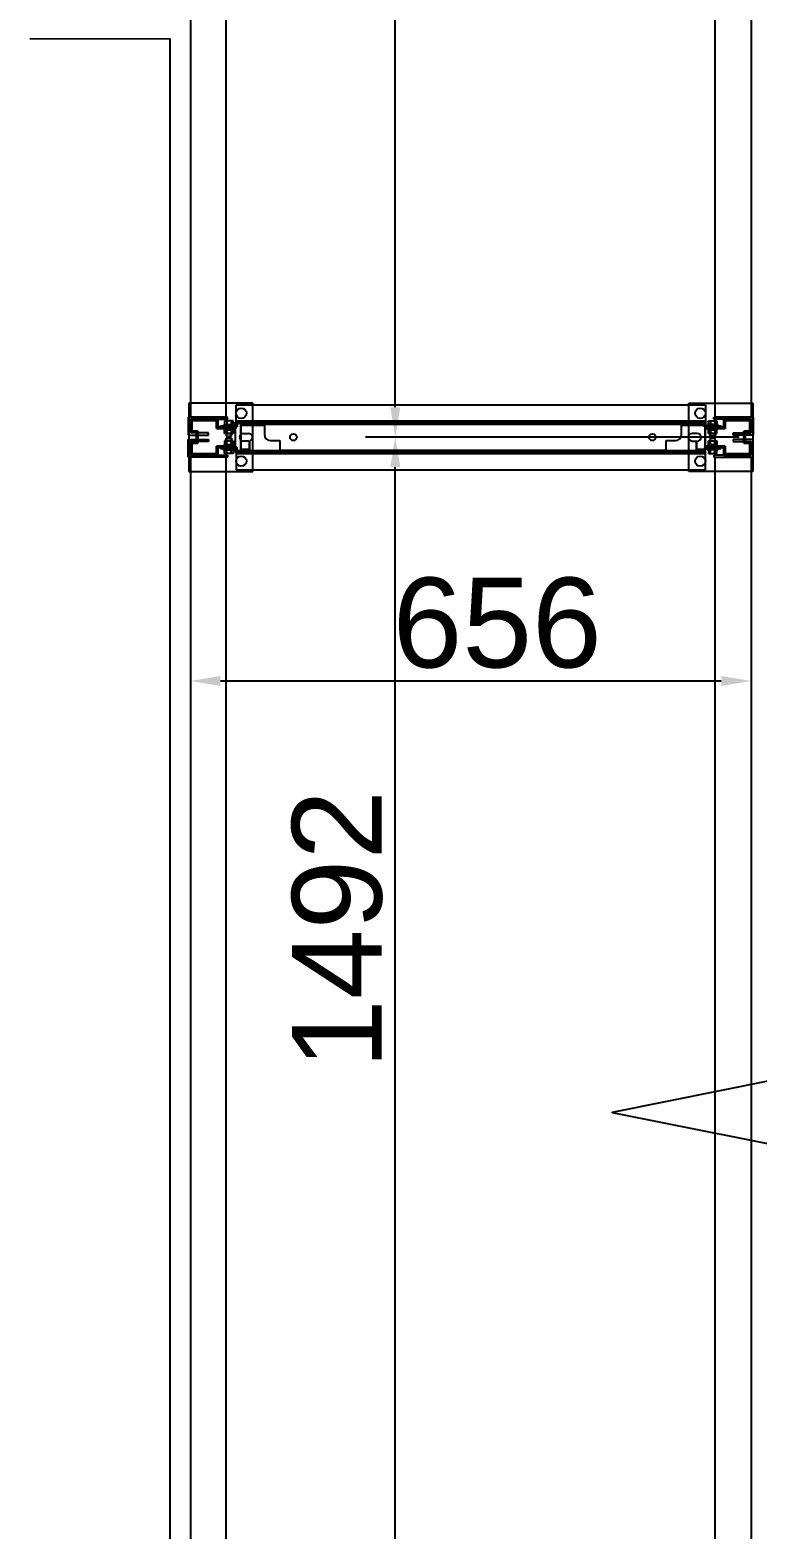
# Model space of a CAD drawing. Header units: millimetres. Extents: x 15382 to 37298, y 7351 to 31127.
# Drawn here: x 22967 to 23818, y 22858 to 24612 of the extents above; entities that cross this region are included whole.
import ezdxf

# ---------------------------------------------------------------- set-up
doc = ezdxf.new("R2010")
doc.units = ezdxf.units.MM
for name, color, linetype in [('01', 7, 'Continuous'), ('02', 3, 'Continuous'), ('03', 6, 'Continuous'), ('04', 30, 'Continuous'), ('05', 12, 'Continuous'), ('544-1', 40, 'Continuous'), ('M40', 3, 'Continuous'), ('M6', 7, 'Continuous'), ('動線', 6, 'Continuous'), ('標的物', 1, 'Continuous'), ('標註', 252, 'Continuous')]:
    doc.layers.add(name, color=color, linetype=linetype)
doc.styles.get("Standard").update_dxf_attribs({"font": 'arial.ttf'})
doc.dimstyles.new('ISO-25', dxfattribs={"dimtxt": 2.5, "dimasz": 2.5, "dimexe": 1.25, "dimexo": 0.625, "dimtad": 1, "dimtxsty": 'Standard', "dimcen": 2.5, "dimadec": 0, "dimazin": 0, "dimtfac": 1, "dimtmove": 0, "dimatfit": 3, "dimfxl": 1, "dimarcsym": 0})

# ---------------------------------------------------------------- blocks, each defined once
blk = doc.blocks.new('*D619')
at = {"layer": 'Defpoints', "color": 0, "transparency": 16777216}
for p in [(23394.6, 25627.7), (23803.9, 25627.7), (23803.9, 24135.7)]:
    blk.add_point(p, dxfattribs=at)
at = {"layer": '標註', "color": 0, "lineweight": -2, "transparency": 16777216}
for p, q in [((23796.9, 25627.7), (23359.6, 25627.7)), ((23394.6, 24170.7), (23394.6, 25592.7)), ((23796.9, 24135.7), (23359.6, 24135.7))]:
    blk.add_line(p, q, dxfattribs=at)
at = {"layer": '標註', "color": 0, "transparency": 16777216}
for points in [[(23388.7, 25592.7), (23400.4, 25592.7), (23394.6, 25627.7)], [(23388.7, 24170.7), (23400.4, 24170.7), (23394.6, 24135.7)]]:
    blk.add_solid(points, dxfattribs=at)
at = {"layer": '標註', "color": 0, "transparency": 16777216, "insert": (23326.9, 25052.2), "char_height": 105, "attachment_point": 5, "rotation": 90}
blk.add_mtext('1492', dxfattribs=at)
blk = doc.blocks.new('*D657')
at = {"layer": 'Defpoints', "color": 0, "transparency": 16777216}
for p in [(23394.6, 24135.7), (23803.9, 24135.7), (23803.9, 22643.7)]:
    blk.add_point(p, dxfattribs=at)
at = {"layer": '標註', "color": 0, "lineweight": -2, "transparency": 16777216}
for p, q in [((23796.9, 24135.7), (23359.6, 24135.7)), ((23394.6, 22678.7), (23394.6, 24100.7)), ((23796.9, 22643.7), (23359.6, 22643.7))]:
    blk.add_line(p, q, dxfattribs=at)
at = {"layer": '標註', "color": 0, "transparency": 16777216}
for points in [[(23388.7, 24100.7), (23400.4, 24100.7), (23394.6, 24135.7)], [(23388.7, 22678.7), (23400.4, 22678.7), (23394.6, 22643.7)]]:
    blk.add_solid(points, dxfattribs=at)
at = {"layer": '標註', "color": 0, "transparency": 16777216, "insert": (23326.9, 23560.2), "char_height": 105, "attachment_point": 5, "rotation": 90}
blk.add_mtext('1492', dxfattribs=at)
blk = doc.blocks.new('*D675')
at = {"layer": 'Defpoints', "color": 0, "transparency": 16777216}
for p in [(23154.9, 24077.7), (23810.9, 24077.7), (23810.9, 23850.7)]:
    blk.add_point(p, dxfattribs=at)
at = {"layer": '標註', "color": 0, "lineweight": -2, "transparency": 16777216}
for p, q in [((23154.9, 24070.7), (23154.9, 23815.7)), ((23810.9, 24070.7), (23810.9, 23815.7)), ((23189.9, 23850.7), (23775.9, 23850.7))]:
    blk.add_line(p, q, dxfattribs=at)
at = {"layer": '標註', "color": 0, "transparency": 16777216}
for points in [[(23189.9, 23856.5), (23189.9, 23844.9), (23154.9, 23850.7)], [(23775.9, 23856.5), (23775.9, 23844.9), (23810.9, 23850.7)]]:
    blk.add_solid(points, dxfattribs=at)
at = {"layer": '標註', "color": 0, "transparency": 16777216, "insert": (23513.8, 23918.3), "char_height": 105, "attachment_point": 5}
blk.add_mtext('656', dxfattribs=at)

msp = doc.modelspace()

# ---------------------------------------------------------------- linework, layer by layer
at = {"layer": '01'}
for p, q in [((23207.397, 24151.664), (23207.397, 24153.264)), ((23207.397, 24153.264), (23757.398, 24153.264)), ((23757.398, 24151.664), (23207.397, 24151.664)), ((23207.397, 24151.664), (23207.397, 24119.664)), ((23757.398, 24153.264), (23757.398, 24151.664)), ((23212.397, 24135.664), (23212.397, 24135.664)), ((23216.897, 24140.164), (23222.897, 24140.164)), ((23222.897, 24131.164), (23216.897, 24131.164)), ((23227.397, 24135.664), (23227.397, 24135.664)), ((23737.398, 24135.664), (23737.398, 24135.664)), ((23747.898, 24140.164), (23741.898, 24140.164)), ((23741.898, 24131.164), (23747.898, 24131.164)), ((23752.398, 24135.664), (23752.398, 24135.664)), ((23757.398, 24119.664), (23207.397, 24119.664)), ((23207.397, 24119.664), (23207.397, 24118.064)), ((23207.397, 24118.064), (23757.398, 24118.064)), ((23757.398, 24118.064), (23757.398, 24119.664))]:
    msp.add_line(p, q, dxfattribs=at)
for centre, start, end in [((23216.897, 24135.664), 90, 180), ((23216.897, 24135.664), 180, 270), ((23222.897, 24135.664), 0, 90), ((23222.897, 24135.664), 270, 0), ((23741.898, 24135.664), 90, 180), ((23741.898, 24135.664), 180, 270), ((23747.898, 24135.664), 0, 90), ((23747.898, 24135.664), 270, 0)]:
    msp.add_arc(centre, 4.5, start, end, dxfattribs=at)
at = {"layer": '02'}
for p, q in [((23227.897, 24175.664), (23152.897, 24175.664)), ((23152.897, 24175.664), (23152.897, 24095.664)), ((23227.897, 24095.664), (23227.897, 24175.664)), ((23737.898, 24095.664), (23737.898, 24175.664)), ((23737.898, 24175.664), (23812.898, 24175.664)), ((23812.898, 24175.664), (23812.898, 24095.664)), ((23152.897, 24095.664), (23227.897, 24095.664)), ((23812.898, 24095.664), (23737.898, 24095.664))]:
    msp.add_line(p, q, dxfattribs=at)
at = {"layer": '02', "lineweight": -3}
for centre in [(23214.397, 24163.664), (23751.398, 24163.664), (23214.397, 24107.664), (23751.398, 24107.664)]:
    msp.add_circle(centre, 6, dxfattribs=at)
at = {"layer": '03'}
for points in [[(23196.897, 24159.164), (23196.897, 25604.164), (23154.897, 25604.164), (23154.897, 24159.164)], [(23768.898, 24159.164), (23768.898, 25604.164), (23810.898, 25604.164), (23810.898, 24159.164)], [(23196.897, 22667.164), (23196.897, 24112.164), (23154.897, 24112.164), (23154.897, 22667.164)], [(23768.898, 22667.164), (23768.898, 24112.164), (23810.898, 24112.164), (23810.898, 22667.164)]]:
    msp.add_lwpolyline(points, close=True, dxfattribs=at)
at = {"layer": '04'}
for p, q in [((23208.397, 24148.864), (23208.397, 24173.664)), ((23208.397, 24173.664), (23757.398, 24173.664)), ((23757.398, 24173.664), (23757.398, 24148.864)), ((23189.897, 24147.664), (23189.897, 24148.864)), ((23189.897, 24148.864), (23208.397, 24148.864)), ((23189.897, 24147.664), (23189.897, 24148.864)), ((23189.897, 24148.864), (23208.397, 24148.864)), ((23209.597, 24147.664), (23189.897, 24147.664)), ((23209.597, 24147.664), (23189.897, 24147.664)), ((23208.397, 24148.864), (23208.397, 24154.864)), ((23208.397, 24154.864), (23757.398, 24154.864)), ((23756.198, 24153.664), (23209.597, 24153.664)), ((23209.597, 24153.664), (23209.597, 24147.664)), ((23756.198, 24153.664), (23209.597, 24153.664)), ((23209.597, 24153.664), (23209.597, 24147.664)), ((23756.198, 24147.664), (23756.198, 24153.664)), ((23756.198, 24147.664), (23756.198, 24153.664)), ((23775.898, 24147.664), (23756.198, 24147.664)), ((23775.898, 24147.664), (23756.198, 24147.664)), ((23757.398, 24154.864), (23757.398, 24148.864)), ((23757.398, 24148.864), (23775.898, 24148.864)), ((23757.398, 24148.864), (23775.898, 24148.864)), ((23775.898, 24148.864), (23775.898, 24147.664)), ((23775.898, 24148.864), (23775.898, 24147.664)), ((23209.597, 24123.664), (23189.897, 24123.664)), ((23189.897, 24123.664), (23189.897, 24122.464)), ((23209.597, 24123.664), (23189.897, 24123.664)), ((23189.897, 24123.664), (23189.897, 24122.464)), ((23189.897, 24122.464), (23208.397, 24122.464)), ((23189.897, 24122.464), (23208.397, 24122.464)), ((23208.397, 24122.464), (23208.397, 24116.464)), ((23208.397, 24122.464), (23208.397, 24097.664)), ((23208.397, 24116.464), (23757.398, 24116.464)), ((23209.597, 24117.664), (23209.597, 24123.664)), ((23209.597, 24117.664), (23209.597, 24123.664)), ((23756.198, 24117.664), (23209.597, 24117.664)), ((23756.198, 24117.664), (23209.597, 24117.664)), ((23775.898, 24123.664), (23756.198, 24123.664)), ((23756.198, 24123.664), (23756.198, 24117.664)), ((23775.898, 24123.664), (23756.198, 24123.664)), ((23756.198, 24123.664), (23756.198, 24117.664)), ((23757.398, 24122.464), (23775.898, 24122.464)), ((23757.398, 24116.464), (23757.398, 24122.464)), ((23757.398, 24122.464), (23775.898, 24122.464)), ((23757.398, 24097.664), (23757.398, 24122.464)), ((23775.898, 24122.464), (23775.898, 24123.664)), ((23775.898, 24122.464), (23775.898, 24123.664)), ((23208.397, 24097.664), (23757.398, 24097.664))]:
    msp.add_line(p, q, dxfattribs=at)
at = {"layer": '04', "lineweight": -3}
for p, q in [((23196.397, 24148.864), (23203.397, 24148.864)), ((23196.397, 24147.664), (23196.397, 24148.864)), ((23203.397, 24147.664), (23196.397, 24147.664)), ((23199.897, 24148.864), (23203.397, 24148.864)), ((23199.897, 24147.664), (23199.897, 24148.864)), ((23203.397, 24147.664), (23199.897, 24147.664)), ((23203.397, 24148.864), (23203.397, 24147.664)), ((23203.397, 24148.864), (23203.397, 24147.664)), ((23769.398, 24148.864), (23762.398, 24148.864)), ((23762.398, 24148.864), (23762.398, 24147.664)), ((23765.898, 24148.864), (23762.398, 24148.864)), ((23762.398, 24148.864), (23762.398, 24147.664)), ((23762.398, 24147.664), (23769.398, 24147.664)), ((23762.398, 24147.664), (23765.898, 24147.664)), ((23765.898, 24147.664), (23765.898, 24148.864)), ((23769.398, 24147.664), (23769.398, 24148.864)), ((23203.397, 24123.664), (23196.397, 24123.664)), ((23196.397, 24123.664), (23196.397, 24122.464)), ((23196.397, 24122.464), (23203.397, 24122.464)), ((23203.397, 24123.664), (23199.897, 24123.664)), ((23199.897, 24123.664), (23199.897, 24122.464)), ((23199.897, 24122.464), (23203.397, 24122.464)), ((23203.397, 24122.464), (23203.397, 24123.664)), ((23203.397, 24122.464), (23203.397, 24123.664)), ((23762.398, 24122.464), (23762.398, 24123.664)), ((23762.398, 24123.664), (23769.398, 24123.664)), ((23762.398, 24122.464), (23762.398, 24123.664)), ((23762.398, 24123.664), (23765.898, 24123.664)), ((23769.398, 24122.464), (23762.398, 24122.464)), ((23765.898, 24122.464), (23762.398, 24122.464)), ((23765.898, 24123.664), (23765.898, 24122.464)), ((23769.398, 24123.664), (23769.398, 24122.464))]:
    msp.add_line(p, q, dxfattribs=at)
at = {"layer": '05'}
for p, q in [((23198.397, 24159.164), (23152.397, 24159.164)), ((23152.397, 24159.164), (23152.397, 24139.664)), ((23154.897, 24140.664), (23154.897, 24156.664)), ((23154.897, 24156.664), (23198.397, 24156.664)), ((23198.397, 24156.664), (23198.397, 24159.164)), ((23767.398, 24156.664), (23767.398, 24159.164)), ((23767.398, 24159.164), (23813.398, 24159.164)), ((23810.898, 24156.664), (23767.398, 24156.664)), ((23789.919, 24156.664), (23789.919, 24159.164)), ((23794.898, 24156.664), (23794.898, 24159.164)), ((23799.876, 24156.664), (23799.876, 24159.164)), ((23810.898, 24140.664), (23810.898, 24156.664)), ((23813.398, 24159.164), (23813.398, 24139.664)), ((23152.397, 24140.664), (23152.397, 24138.164)), ((23152.397, 24138.164), (23175.897, 24138.164)), ((23152.397, 24130.664), (23152.397, 24133.164)), ((23152.397, 24133.164), (23175.897, 24133.164)), ((23152.397, 24112.164), (23152.397, 24131.664)), ((23175.897, 24140.664), (23154.897, 24140.664)), ((23175.897, 24130.664), (23154.897, 24130.664)), ((23154.897, 24130.664), (23154.897, 24114.664)), ((23175.897, 24138.164), (23175.897, 24140.664)), ((23175.897, 24133.164), (23175.897, 24130.664)), ((23789.898, 24138.164), (23789.898, 24140.664)), ((23789.898, 24140.664), (23810.898, 24140.664)), ((23813.398, 24138.164), (23789.898, 24138.164)), ((23813.398, 24133.164), (23789.898, 24133.164)), ((23789.898, 24133.164), (23789.898, 24130.664)), ((23789.898, 24130.664), (23810.898, 24130.664)), ((23810.898, 24130.664), (23810.898, 24114.664)), ((23813.398, 24140.664), (23813.398, 24138.164)), ((23813.398, 24130.664), (23813.398, 24133.164)), ((23813.398, 24112.164), (23813.398, 24131.664)), ((23198.397, 24112.164), (23152.397, 24112.164)), ((23154.897, 24114.664), (23198.397, 24114.664)), ((23198.397, 24114.664), (23198.397, 24112.164)), ((23810.898, 24114.664), (23767.398, 24114.664)), ((23767.398, 24114.664), (23767.398, 24112.164)), ((23767.398, 24112.164), (23813.398, 24112.164))]:
    msp.add_line(p, q, dxfattribs=at)
at = {"layer": '05', "lineweight": -3}
for p, q in [((23799.876, 24159.164), (23789.919, 24159.164)), ((23789.919, 24159.164), (23789.919, 24156.664)), ((23794.898, 24159.164), (23789.919, 24159.164)), ((23789.919, 24159.164), (23789.919, 24156.664)), ((23789.919, 24156.664), (23799.876, 24156.664)), ((23789.919, 24156.664), (23794.898, 24156.664)), ((23794.898, 24156.664), (23794.898, 24159.164)), ((23799.876, 24156.664), (23799.876, 24159.164))]:
    msp.add_line(p, q, dxfattribs=at)
at = {"layer": '544-1'}
for p, q in [((23757.398, 24150.664), (23213.397, 24150.664)), ((23213.397, 24150.664), (23213.397, 24120.664)), ((23214.197, 24121.464), (23214.197, 24149.864)), ((23214.197, 24149.864), (23241.397, 24149.864)), ((23241.397, 24149.864), (23241.397, 24138.664)), ((23729.398, 24138.664), (23729.398, 24149.864)), ((23729.398, 24149.864), (23756.598, 24149.864)), ((23757.398, 24150.664), (23756.598, 24150.664)), ((23756.598, 24149.864), (23756.598, 24121.464)), ((23757.398, 24149.864), (23757.398, 24150.664)), ((23757.398, 24120.664), (23757.398, 24150.664)), ((23224.397, 24130.664), (23223.597, 24130.664)), ((23223.597, 24130.664), (23223.597, 24121.464)), ((23224.397, 24120.664), (23224.397, 24130.664)), ((23248.397, 24131.664), (23259.397, 24131.664)), ((23259.397, 24131.664), (23259.397, 24120.664)), ((23711.398, 24120.664), (23711.398, 24131.664)), ((23711.398, 24131.664), (23722.398, 24131.664)), ((23747.198, 24130.664), (23746.398, 24130.664)), ((23746.398, 24130.664), (23746.398, 24120.664)), ((23747.198, 24121.464), (23747.198, 24130.664)), ((23213.397, 24120.664), (23224.397, 24120.664)), ((23223.597, 24121.464), (23214.197, 24121.464)), ((23259.397, 24120.664), (23711.398, 24120.664)), ((23746.398, 24120.664), (23757.398, 24120.664)), ((23756.598, 24121.464), (23747.198, 24121.464))]:
    msp.add_line(p, q, dxfattribs=at)
for centre in [(23275.397, 24135.664), (23695.398, 24135.664)]:
    msp.add_circle(centre, 4, dxfattribs=at)
for centre, start, end in [((23248.397, 24138.664), 180, 270), ((23722.398, 24138.664), 270, 0)]:
    msp.add_arc(centre, 7, start, end, dxfattribs=at)
at = {"layer": 'M40'}
for p, q in [((23186.897, 24156.664), (23154.897, 24156.664)), ((23154.897, 24156.664), (23154.897, 24141.164)), ((23154.897, 24141.164), (23154.897, 24156.664)), ((23154.897, 24156.664), (23186.897, 24156.664)), ((23156.497, 24142.764), (23156.497, 24155.064)), ((23156.497, 24155.064), (23185.297, 24155.064)), ((23185.297, 24155.064), (23156.497, 24155.064)), ((23156.497, 24155.064), (23156.497, 24142.764)), ((23185.297, 24155.064), (23185.297, 24146.064)), ((23185.297, 24146.064), (23185.297, 24155.064)), ((23185.297, 24147.664), (23185.297, 24146.064)), ((23186.897, 24147.664), (23186.897, 24156.664)), ((23186.897, 24156.664), (23186.897, 24147.664)), ((23207.897, 24147.664), (23186.897, 24147.664)), ((23186.897, 24147.664), (23207.897, 24147.664)), ((23196.397, 24147.664), (23196.397, 24146.064)), ((23199.897, 24147.664), (23199.897, 24146.064)), ((23203.397, 24147.664), (23203.397, 24146.064)), ((23207.897, 24146.064), (23207.897, 24147.664)), ((23207.897, 24147.664), (23207.897, 24146.064)), ((23757.898, 24146.064), (23757.898, 24147.664)), ((23757.898, 24147.664), (23778.898, 24147.664)), ((23778.898, 24147.664), (23757.898, 24147.664)), ((23757.898, 24147.664), (23757.898, 24146.064)), ((23762.398, 24147.664), (23762.398, 24146.064)), ((23765.898, 24147.664), (23765.898, 24146.064)), ((23769.398, 24147.664), (23769.398, 24146.064)), ((23778.898, 24147.664), (23778.898, 24156.664)), ((23778.898, 24156.664), (23810.898, 24156.664)), ((23810.898, 24156.664), (23778.898, 24156.664)), ((23778.898, 24156.664), (23778.898, 24147.664)), ((23809.298, 24155.064), (23780.498, 24155.064)), ((23780.498, 24155.064), (23780.498, 24146.064)), ((23780.498, 24146.064), (23780.498, 24155.064)), ((23780.498, 24155.064), (23809.298, 24155.064)), ((23780.498, 24147.664), (23780.498, 24146.064)), ((23791.648, 24155.064), (23791.648, 24156.664)), ((23794.898, 24155.064), (23794.898, 24156.664)), ((23798.148, 24155.064), (23798.148, 24156.664)), ((23809.298, 24142.764), (23809.298, 24155.064)), ((23809.298, 24155.064), (23809.298, 24142.764)), ((23810.898, 24156.664), (23810.898, 24141.164)), ((23810.898, 24141.164), (23810.898, 24156.664)), ((23154.897, 24141.164), (23161.897, 24141.164)), ((23161.897, 24141.164), (23154.897, 24141.164)), ((23161.897, 24130.164), (23154.897, 24130.164)), ((23154.897, 24130.164), (23154.897, 24114.664)), ((23154.897, 24114.664), (23154.897, 24130.164)), ((23154.897, 24130.164), (23161.897, 24130.164)), ((23163.497, 24142.764), (23156.497, 24142.764)), ((23156.497, 24142.764), (23163.497, 24142.764)), ((23161.897, 24141.164), (23161.897, 24130.164)), ((23161.897, 24130.164), (23161.897, 24141.164)), ((23163.497, 24128.564), (23163.497, 24142.764)), ((23163.497, 24142.764), (23163.497, 24128.564)), ((23185.297, 24146.064), (23207.897, 24146.064)), ((23185.297, 24146.064), (23186.897, 24146.064)), ((23207.897, 24146.064), (23185.297, 24146.064)), ((23780.498, 24146.064), (23757.898, 24146.064)), ((23757.898, 24146.064), (23780.498, 24146.064)), ((23780.498, 24146.064), (23778.898, 24146.064)), ((23802.298, 24128.564), (23802.298, 24142.764)), ((23802.298, 24142.764), (23809.298, 24142.764)), ((23809.298, 24142.764), (23802.298, 24142.764)), ((23802.298, 24142.764), (23802.298, 24128.564)), ((23803.898, 24130.164), (23802.298, 24130.164)), ((23810.898, 24141.164), (23803.898, 24141.164)), ((23803.898, 24141.164), (23803.898, 24130.164)), ((23803.898, 24130.164), (23803.898, 24141.164)), ((23803.898, 24141.164), (23810.898, 24141.164)), ((23803.898, 24130.164), (23810.898, 24130.164)), ((23810.898, 24130.164), (23803.898, 24130.164)), ((23810.898, 24130.164), (23810.898, 24114.664)), ((23810.898, 24114.664), (23810.898, 24130.164)), ((23154.897, 24114.664), (23186.897, 24114.664)), ((23186.897, 24114.664), (23154.897, 24114.664)), ((23156.497, 24116.264), (23156.497, 24128.564)), ((23156.497, 24128.564), (23163.497, 24128.564)), ((23163.497, 24128.564), (23156.497, 24128.564)), ((23156.497, 24128.564), (23156.497, 24116.264)), ((23185.297, 24116.264), (23156.497, 24116.264)), ((23156.497, 24116.264), (23185.297, 24116.264)), ((23207.897, 24125.264), (23185.297, 24125.264)), ((23185.297, 24125.264), (23185.297, 24116.264)), ((23185.297, 24123.664), (23185.297, 24125.264)), ((23185.297, 24125.264), (23207.897, 24125.264)), ((23185.297, 24116.264), (23185.297, 24125.264)), ((23185.297, 24125.264), (23186.897, 24125.264)), ((23186.897, 24114.664), (23186.897, 24123.664)), ((23186.897, 24123.664), (23207.897, 24123.664)), ((23207.897, 24123.664), (23186.897, 24123.664)), ((23186.897, 24123.664), (23186.897, 24114.664)), ((23196.397, 24125.264), (23196.397, 24123.664)), ((23199.897, 24125.264), (23199.897, 24123.664)), ((23203.397, 24125.264), (23203.397, 24123.664)), ((23207.897, 24123.664), (23207.897, 24125.264)), ((23207.897, 24125.264), (23207.897, 24123.664)), ((23757.898, 24123.664), (23757.898, 24125.264)), ((23757.898, 24125.264), (23780.498, 24125.264)), ((23780.498, 24125.264), (23757.898, 24125.264)), ((23757.898, 24125.264), (23757.898, 24123.664)), ((23778.898, 24123.664), (23757.898, 24123.664)), ((23757.898, 24123.664), (23778.898, 24123.664)), ((23762.398, 24125.264), (23762.398, 24123.664)), ((23765.898, 24125.264), (23765.898, 24123.664)), ((23769.398, 24125.264), (23769.398, 24123.664)), ((23780.498, 24125.264), (23778.898, 24125.264)), ((23778.898, 24114.664), (23778.898, 24123.664)), ((23778.898, 24123.664), (23778.898, 24114.664)), ((23810.898, 24114.664), (23778.898, 24114.664)), ((23778.898, 24114.664), (23810.898, 24114.664)), ((23780.498, 24125.264), (23780.498, 24116.264)), ((23780.498, 24123.664), (23780.498, 24125.264)), ((23780.498, 24116.264), (23780.498, 24125.264)), ((23780.498, 24116.264), (23809.298, 24116.264)), ((23809.298, 24116.264), (23780.498, 24116.264)), ((23809.298, 24128.564), (23802.298, 24128.564)), ((23802.298, 24128.564), (23809.298, 24128.564)), ((23809.298, 24116.264), (23809.298, 24128.564)), ((23809.298, 24128.564), (23809.298, 24116.264))]:
    msp.add_line(p, q, dxfattribs=at)
at = {"layer": 'M40', "lineweight": -3}
for p, q in [((23196.397, 24147.664), (23203.397, 24147.664)), ((23196.397, 24146.064), (23196.397, 24147.664)), ((23199.897, 24147.664), (23203.397, 24147.664)), ((23199.897, 24146.064), (23199.897, 24147.664)), ((23203.397, 24147.664), (23203.397, 24146.064)), ((23203.397, 24147.664), (23203.397, 24146.064)), ((23769.398, 24147.664), (23762.398, 24147.664)), ((23762.398, 24147.664), (23762.398, 24146.064)), ((23765.898, 24147.664), (23762.398, 24147.664)), ((23762.398, 24147.664), (23762.398, 24146.064)), ((23765.898, 24146.064), (23765.898, 24147.664)), ((23769.398, 24146.064), (23769.398, 24147.664)), ((23798.148, 24156.664), (23791.648, 24156.664)), ((23791.648, 24156.664), (23791.648, 24155.064)), ((23794.898, 24156.664), (23791.648, 24156.664)), ((23791.648, 24156.664), (23791.648, 24155.064)), ((23791.648, 24155.064), (23798.148, 24155.064)), ((23791.648, 24155.064), (23794.898, 24155.064)), ((23794.898, 24155.064), (23794.898, 24156.664)), ((23798.148, 24155.064), (23798.148, 24156.664)), ((23203.397, 24146.064), (23196.397, 24146.064)), ((23203.397, 24146.064), (23199.897, 24146.064)), ((23762.398, 24146.064), (23769.398, 24146.064)), ((23762.398, 24146.064), (23765.898, 24146.064)), ((23802.298, 24130.164), (23802.298, 24141.164)), ((23802.298, 24141.164), (23803.898, 24141.164)), ((23802.298, 24135.664), (23802.298, 24130.164)), ((23803.898, 24135.664), (23802.298, 24135.664)), ((23803.898, 24130.164), (23802.298, 24130.164)), ((23802.298, 24130.164), (23803.898, 24130.164)), ((23803.898, 24141.164), (23803.898, 24130.164)), ((23803.898, 24130.164), (23803.898, 24135.664)), ((23203.397, 24125.264), (23196.397, 24125.264)), ((23196.397, 24125.264), (23196.397, 24123.664)), ((23196.397, 24123.664), (23203.397, 24123.664)), ((23203.397, 24125.264), (23199.897, 24125.264)), ((23199.897, 24125.264), (23199.897, 24123.664)), ((23199.897, 24123.664), (23203.397, 24123.664)), ((23203.397, 24123.664), (23203.397, 24125.264)), ((23203.397, 24123.664), (23203.397, 24125.264)), ((23762.398, 24123.664), (23762.398, 24125.264)), ((23762.398, 24125.264), (23769.398, 24125.264)), ((23762.398, 24123.664), (23762.398, 24125.264)), ((23762.398, 24125.264), (23765.898, 24125.264)), ((23769.398, 24123.664), (23762.398, 24123.664)), ((23765.898, 24123.664), (23762.398, 24123.664)), ((23765.898, 24125.264), (23765.898, 24123.664)), ((23769.398, 24125.264), (23769.398, 24123.664))]:
    msp.add_line(p, q, dxfattribs=at)
at = {"layer": 'M6'}
for p, q in [((23194.897, 24150.564), (23192.897, 24149.064)), ((23192.897, 24149.064), (23192.897, 24148.864)), ((23192.897, 24148.864), (23196.897, 24148.864)), ((23204.897, 24154.864), (23194.897, 24154.864)), ((23194.897, 24154.864), (23194.897, 24150.564)), ((23204.897, 24154.864), (23194.897, 24154.864)), ((23194.897, 24154.864), (23194.897, 24150.564)), ((23194.897, 24150.564), (23204.897, 24150.564)), ((23196.897, 24148.864), (23196.897, 24136.864)), ((23197.397, 24154.864), (23197.397, 24150.564)), ((23202.397, 24154.864), (23202.397, 24150.564)), ((23202.897, 24136.864), (23202.897, 24148.864)), ((23202.897, 24148.864), (23206.897, 24148.864)), ((23204.897, 24150.564), (23204.897, 24154.864)), ((23204.897, 24150.564), (23204.897, 24154.864)), ((23206.897, 24149.064), (23204.897, 24150.564)), ((23206.897, 24148.864), (23206.897, 24149.064)), ((23758.898, 24149.064), (23760.898, 24150.564)), ((23758.898, 24148.864), (23758.898, 24149.064)), ((23762.898, 24148.864), (23758.898, 24148.864)), ((23760.898, 24150.564), (23760.898, 24154.864)), ((23760.898, 24154.864), (23770.898, 24154.864)), ((23760.898, 24150.564), (23760.898, 24154.864)), ((23760.898, 24154.864), (23770.898, 24154.864)), ((23770.898, 24150.564), (23760.898, 24150.564)), ((23762.898, 24136.864), (23762.898, 24148.864)), ((23763.398, 24154.864), (23763.398, 24150.564)), ((23768.398, 24154.864), (23768.398, 24150.564)), ((23768.898, 24148.864), (23768.898, 24136.864)), ((23772.898, 24148.864), (23768.898, 24148.864)), ((23770.898, 24154.864), (23770.898, 24150.564)), ((23770.898, 24154.864), (23770.898, 24150.564)), ((23770.898, 24150.564), (23772.898, 24149.064)), ((23772.898, 24149.064), (23772.898, 24148.864)), ((23193.897, 24145.864), (23193.897, 24146.064)), ((23193.897, 24146.064), (23205.897, 24146.064)), ((23194.897, 24144.364), (23193.897, 24145.864)), ((23194.897, 24140.064), (23194.897, 24144.364)), ((23194.897, 24144.364), (23204.897, 24144.364)), ((23194.897, 24140.064), (23194.897, 24144.364)), ((23194.897, 24140.064), (23194.897, 24144.364)), ((23194.897, 24144.364), (23202.397, 24144.364)), ((23204.897, 24140.064), (23194.897, 24140.064)), ((23204.897, 24140.064), (23194.897, 24140.064)), ((23202.397, 24140.064), (23194.897, 24140.064)), ((23204.897, 24131.264), (23194.897, 24131.264)), ((23194.897, 24131.264), (23194.897, 24126.964)), ((23204.897, 24131.264), (23194.897, 24131.264)), ((23194.897, 24131.264), (23194.897, 24126.964)), ((23194.897, 24131.264), (23194.897, 24126.964)), ((23202.397, 24131.264), (23194.897, 24131.264)), ((23196.897, 24136.864), (23202.897, 24136.864)), ((23196.897, 24122.464), (23196.897, 24134.464)), ((23196.897, 24134.464), (23202.897, 24134.464)), ((23204.897, 24144.364), (23197.397, 24144.364)), ((23197.397, 24144.364), (23197.397, 24140.064)), ((23197.397, 24140.064), (23204.897, 24140.064)), ((23197.397, 24126.964), (23197.397, 24131.264)), ((23197.397, 24131.264), (23204.897, 24131.264)), ((23202.397, 24144.364), (23202.397, 24140.064)), ((23202.397, 24126.964), (23202.397, 24131.264)), ((23202.897, 24134.464), (23202.897, 24122.464)), ((23205.897, 24145.864), (23204.897, 24144.364)), ((23204.897, 24144.364), (23204.897, 24140.064)), ((23204.897, 24144.364), (23204.897, 24140.064)), ((23204.897, 24140.064), (23204.897, 24144.364)), ((23204.897, 24126.964), (23204.897, 24131.264)), ((23204.897, 24126.964), (23204.897, 24131.264)), ((23204.897, 24131.264), (23204.897, 24126.964)), ((23205.897, 24146.064), (23205.897, 24145.864)), ((23771.898, 24146.064), (23759.898, 24146.064)), ((23759.898, 24146.064), (23759.898, 24145.864)), ((23759.898, 24145.864), (23760.898, 24144.364)), ((23760.898, 24144.364), (23760.898, 24140.064)), ((23770.898, 24144.364), (23760.898, 24144.364)), ((23760.898, 24144.364), (23760.898, 24140.064)), ((23760.898, 24140.064), (23760.898, 24144.364)), ((23760.898, 24144.364), (23768.398, 24144.364)), ((23760.898, 24140.064), (23770.898, 24140.064)), ((23760.898, 24140.064), (23770.898, 24140.064)), ((23768.398, 24140.064), (23760.898, 24140.064)), ((23760.898, 24126.964), (23760.898, 24131.264)), ((23760.898, 24131.264), (23770.898, 24131.264)), ((23760.898, 24126.964), (23760.898, 24131.264)), ((23760.898, 24131.264), (23770.898, 24131.264)), ((23760.898, 24131.264), (23760.898, 24126.964)), ((23768.398, 24131.264), (23760.898, 24131.264)), ((23768.898, 24136.864), (23762.898, 24136.864)), ((23768.898, 24134.464), (23762.898, 24134.464)), ((23762.898, 24134.464), (23762.898, 24122.464)), ((23770.898, 24144.364), (23763.398, 24144.364)), ((23763.398, 24144.364), (23763.398, 24140.064)), ((23763.398, 24140.064), (23770.898, 24140.064)), ((23763.398, 24126.964), (23763.398, 24131.264)), ((23763.398, 24131.264), (23770.898, 24131.264)), ((23768.398, 24144.364), (23768.398, 24140.064)), ((23768.398, 24126.964), (23768.398, 24131.264)), ((23768.898, 24122.464), (23768.898, 24134.464)), ((23770.898, 24144.364), (23771.898, 24145.864)), ((23770.898, 24140.064), (23770.898, 24144.364)), ((23770.898, 24140.064), (23770.898, 24144.364)), ((23770.898, 24140.064), (23770.898, 24144.364)), ((23770.898, 24131.264), (23770.898, 24126.964)), ((23770.898, 24131.264), (23770.898, 24126.964)), ((23770.898, 24131.264), (23770.898, 24126.964)), ((23771.898, 24145.864), (23771.898, 24146.064)), ((23192.897, 24122.264), (23192.897, 24122.464)), ((23192.897, 24122.464), (23196.897, 24122.464)), ((23194.897, 24120.764), (23192.897, 24122.264)), ((23194.897, 24126.964), (23193.897, 24125.464)), ((23193.897, 24125.464), (23193.897, 24125.264)), ((23193.897, 24125.264), (23205.897, 24125.264)), ((23194.897, 24126.964), (23204.897, 24126.964)), ((23194.897, 24126.964), (23202.397, 24126.964)), ((23194.897, 24116.464), (23194.897, 24120.764)), ((23194.897, 24120.764), (23204.897, 24120.764)), ((23194.897, 24116.464), (23194.897, 24120.764)), ((23204.897, 24116.464), (23194.897, 24116.464)), ((23204.897, 24116.464), (23194.897, 24116.464)), ((23204.897, 24126.964), (23197.397, 24126.964)), ((23197.397, 24116.464), (23197.397, 24120.764)), ((23202.397, 24116.464), (23202.397, 24120.764)), ((23202.897, 24122.464), (23206.897, 24122.464)), ((23205.897, 24125.464), (23204.897, 24126.964)), ((23206.897, 24122.264), (23204.897, 24120.764)), ((23204.897, 24120.764), (23204.897, 24116.464)), ((23204.897, 24120.764), (23204.897, 24116.464)), ((23205.897, 24125.264), (23205.897, 24125.464)), ((23206.897, 24122.464), (23206.897, 24122.264)), ((23762.898, 24122.464), (23758.898, 24122.464)), ((23758.898, 24122.464), (23758.898, 24122.264)), ((23758.898, 24122.264), (23760.898, 24120.764)), ((23759.898, 24125.464), (23760.898, 24126.964)), ((23759.898, 24125.264), (23759.898, 24125.464)), ((23771.898, 24125.264), (23759.898, 24125.264)), ((23770.898, 24126.964), (23760.898, 24126.964)), ((23760.898, 24126.964), (23768.398, 24126.964)), ((23760.898, 24120.764), (23760.898, 24116.464)), ((23770.898, 24120.764), (23760.898, 24120.764)), ((23760.898, 24120.764), (23760.898, 24116.464)), ((23760.898, 24116.464), (23770.898, 24116.464)), ((23760.898, 24116.464), (23770.898, 24116.464)), ((23770.898, 24126.964), (23763.398, 24126.964)), ((23763.398, 24116.464), (23763.398, 24120.764)), ((23768.398, 24116.464), (23768.398, 24120.764)), ((23772.898, 24122.464), (23768.898, 24122.464)), ((23770.898, 24126.964), (23771.898, 24125.464)), ((23770.898, 24120.764), (23772.898, 24122.264)), ((23770.898, 24116.464), (23770.898, 24120.764)), ((23770.898, 24116.464), (23770.898, 24120.764)), ((23771.898, 24125.464), (23771.898, 24125.264)), ((23772.898, 24122.264), (23772.898, 24122.464))]:
    msp.add_line(p, q, dxfattribs=at)
at = {"layer": '動線', "lineweight": -3}
msp.add_lwpolyline([(23898.137, 23331.413), (24075.773, 23331.413), (24075.773, 23361.413), (23898.137, 23361.413), (23898.137, 23396.413), (23648.137, 23346.413), (23898.137, 23296.413), (23898.137, 23331.413)], dxfattribs=at)
at = {"layer": '標的物'}
for p in [(22967.193, 24601.795), (23131.193, 20291.664)]:
    msp.add_line(p, (23131.193, 24601.56), dxfattribs=at)

# ---------------------------------------------------------------- dimensions: what is measured, and where the dimension line sits
at = {"layer": '標註', "color": 8}
for base, p1, p2, picture, middle in [((23394.554, 25627.664), (23803.898, 24135.664), (23803.898, 25627.664), '*D619', (23394.554, 25052.231)), ((23394.554, 24135.664), (23803.898, 22643.664), (23803.898, 24135.664), '*D657', (23394.554, 23560.231))]:
    dim = msp.add_linear_dim(base=base, p1=p1, p2=p2, angle=90, dimstyle='ISO-25', override={"dimscale": 70, "dimtxt": 1.5, "dimasz": 0.5, "dimexe": 0.5, "dimexo": 0.1, "dimgap": 0.2}, dxfattribs=at)
    dim.commit()
    dim.dimension.update_dxf_attribs({"geometry": picture, "text_midpoint": middle, "dimtype": 160})
dim = msp.add_linear_dim(base=(23810.897, 23850.685), p1=(23154.897, 24077.697), p2=(23810.897, 24077.697), dimstyle='ISO-25', override={"dimscale": 70, "dimtxt": 1.5, "dimasz": 0.5, "dimexe": 0.5, "dimexo": 0.1, "dimgap": 0.2}, dxfattribs=at)
dim.commit()
dim.dimension.update_dxf_attribs({"geometry": '*D675', "text_midpoint": (23513.849, 23850.685), "dimtype": 160})

doc.saveas('drawing.dxf')
